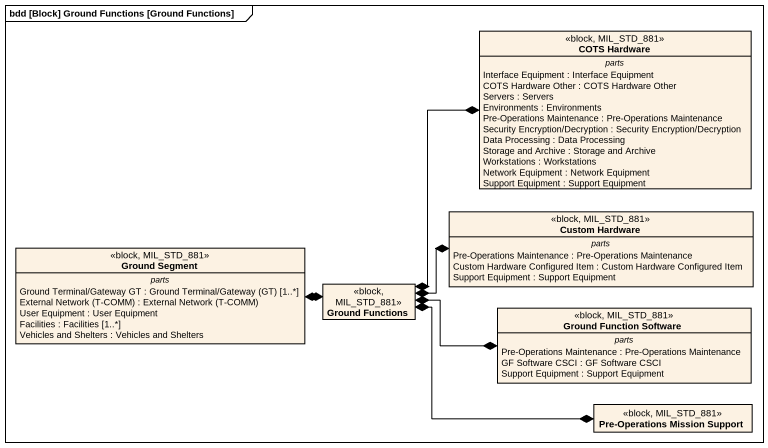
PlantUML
@startuml
mainframe bdd [Block] Ground Functions [Ground Functions]
hide circle
hide empty members
class "COTS Hardware" as COTS_Hardware <<block, MIL_STD_881>> {
  -- parts --
  Interface Equipment : Interface Equipment
  COTS Hardware Other : COTS Hardware Other
  Servers : Servers
  Environments : Environments
  Pre-Operations Maintenance : Pre-Operations Maintenance
  Security Encryption/Decryption : Security Encryption/Decryption
  Data Processing : Data Processing
  Storage and Archive : Storage and Archive
  Workstations : Workstations
  Network Equipment : Network Equipment
  Support Equipment : Support Equipment
}
class "Custom Hardware" as Custom_Hardware <<block, MIL_STD_881>> {
  -- parts --
  Pre-Operations Maintenance : Pre-Operations Maintenance
  Custom Hardware Configured Item : Custom Hardware Configured Item
  Support Equipment : Support Equipment
}
class "Ground Segment" as Ground_Segment <<block, MIL_STD_881>> {
  -- parts --
  {field} Ground Terminal/Gateway GT : Ground Terminal/Gateway (GT) [1..*]
  {field} External Network (T-COMM) : External Network (T-COMM)
  User Equipment : User Equipment
  Facilities : Facilities [1..*]
  Vehicles and Shelters : Vehicles and Shelters
}
class "Ground Functions" as Ground_Functions <<block, MIL_STD_881>>
class "Ground Function Software" as Ground_Function_Software <<block, MIL_STD_881>> {
  -- parts --
  Pre-Operations Maintenance : Pre-Operations Maintenance
  GF Software CSCI : GF Software CSCI
  Support Equipment : Support Equipment
}
class "Pre-Operations Mission Support" as Pre_Operations_Mission <<block, MIL_STD_881>>
Ground_Segment *-right-* Ground_Functions
Ground_Functions *-up-* COTS_Hardware
Ground_Functions *-right-* Custom_Hardware
Ground_Functions *-right-* Ground_Function_Software
Ground_Functions *-right-* Pre_Operations_Mission
@enduml
